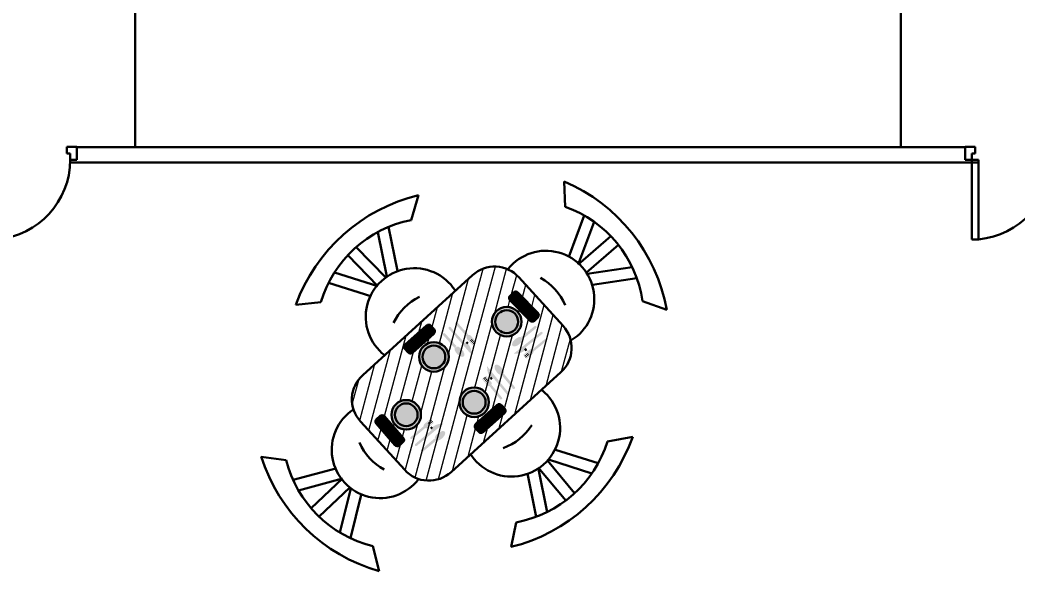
# Model space of a CAD drawing. Header units: feet. Extents: x 9 to 183943, y 42 to 62180.
# Drawn here: x 14097.6 to 14483.2, y 40329.2 to 40542.1 of the extents above; entities that cross this region are included whole.
import ezdxf

# ---------------------------------------------------------------- set-up
doc = ezdxf.new("R2010")
doc.units = ezdxf.units.FT
doc.header["$LTSCALE"] = 2.5
doc.header["$MEASUREMENT"] = 0
doc.layers.add('1', color=7, linetype='Continuous', lineweight=50)
doc.layers.add('3', color=7, linetype='Continuous', lineweight=30)
pattern_1 = [(86.6373503, (23370.94099, 15018.58728), (-0.2677910005, 0.0157345386), []), (176.6373503, (23370.94099, 15018.58728), (-0.5513165395, -0.2363219233), [0.670632144, -0.402379286])]

msp = doc.modelspace()

# ---------------------------------------------------------------- hatches: boundary and pattern name
at = {"layer": '3'}
h = msp.add_hatch(dxfattribs=at)
h.set_pattern_fill('ANSI31', scale=35.213089, angle=30)
h.set_pattern_definition([(75, (8627.8206, 26014.43), (-4.2516541, 1.1392273), [])])
h.paths.add_polyline_path([(14229.16, 40387), (14246.23, 40368.25, 0.414214), (14264.13, 40367.4), (14306.59, 40406.02, 0.414214), (14307.44, 40423.93), (14290.38, 40442.69, 0.414214), (14272.47, 40443.53), (14230.01, 40404.91, 0.414214)])
h.paths.add_polyline_path([(14236.7, 40389.1, -0.414214), (14238.43, 40388.98), (14245.7, 40380.67, -0.414214), (14245.58, 40378.94), (14244.19, 40377.73, -0.414214), (14242.46, 40377.85), (14235.2, 40386.16, -0.414214), (14235.32, 40387.89)], flags=16)
h.paths.add_polyline_path([(14252.52, 40389.55, -1), (14241.11, 40389.55, -1)], flags=16)
h.paths.add_polyline_path([(14251.22, 40389.55, -1), (14242.41, 40389.55, -1)], flags=0)
h.paths.add_polyline_path([(14247.54, 40413.63), (14246.32, 40415.01, -0.414214), (14246.42, 40416.74), (14254.67, 40424.07, -0.414214), (14256.4, 40423.97), (14257.62, 40422.6, -0.414214), (14257.52, 40420.86), (14249.27, 40413.53, -0.414214)], flags=16)
h.paths.add_polyline_path([(14251.81, 40411.92, -1), (14263.22, 40411.92, -1)], flags=16)
h.paths.add_polyline_path([(14253.11, 40411.92, -1), (14261.92, 40411.92, -1)], flags=0)
h.paths.add_polyline_path([(14278.79, 40394.41, -1), (14267.37, 40394.41, -1)], flags=16)
h.paths.add_polyline_path([(14277.48, 40394.41, -1), (14268.67, 40394.41, -1)], flags=0)
h.paths.add_polyline_path([(14273.71, 40386.04), (14281.96, 40393.37, -0.414214), (14283.69, 40393.27), (14284.92, 40391.89, -0.414214), (14284.82, 40390.16), (14276.57, 40382.83, -0.414214), (14274.84, 40382.93), (14273.61, 40384.31, -0.414214)], flags=16)
h.paths.add_polyline_path([(14279.95, 40425.54, -1), (14291.36, 40425.54, -1)], flags=16)
h.paths.add_polyline_path([(14281.25, 40425.54, -1), (14290.06, 40425.54, -1)], flags=0)
h.paths.add_polyline_path([(14286.9, 40433.84, -0.414214), (14286.92, 40435.58), (14288.24, 40436.86, -0.414214), (14289.97, 40436.84), (14297.67, 40428.93, -0.414214), (14297.65, 40427.19), (14296.33, 40425.91, -0.414214), (14294.59, 40425.93)], flags=16)
h = msp.add_hatch(dxfattribs=at)
h.set_pattern_fill('ANSI38', scale=2.146023, angle=41.6374)
h.set_pattern_definition([(86.6373503, (23382.17396, 15012.63627), (-0.2677910005, 0.0157345386), []), (176.6373503, (23382.17396, 15012.63627), (-0.5513165395, -0.2363219233), [0.670632144, -0.402379286])])
h.paths.add_polyline_path([(14289.97, 40436.84, 0.69108), (14287.87, 40435.92, 0.69108), (14286.9, 40433.84), (14294.59, 40425.93, 0.69108), (14296.7, 40426.85, 0.69108), (14297.67, 40428.93)])
at = {"layer": '3', "transparency": 33554541}
h = msp.add_hatch(color=256, dxfattribs=at)
h.dxf.hatch_style = 1
h.set_gradient(color1=(255, 255, 255), tint=1)
h.paths.add_polyline_path([(14291.36, 40425.54, 1), (14279.95, 40425.54, 1)])
h.paths.add_polyline_path([(14290.06, 40425.54, 1), (14281.25, 40425.54, 1)], flags=16)
at = {"layer": '3', "transparency": 33554498}
h = msp.add_hatch(color=256, dxfattribs=at)
h.dxf.hatch_style = 1
h.set_gradient(color1=(255, 255, 255), tint=1)
h.paths.add_polyline_path([(14281.25, 40425.54, 1), (14290.06, 40425.54, 1)])
at = {"layer": '3'}
h = msp.add_hatch(color=256, dxfattribs=at)
h.dxf.hatch_style = 1
h.set_gradient(color1=(255, 255, 255), tint=1)
h.paths.add_polyline_path([(14270.29, 40418.83), (14271.09, 40417.93), (14271.33, 40418.15), (14272.31, 40419.02), (14272.55, 40419.24), (14271.75, 40420.14, 0.888889)])
h.paths.add_polyline_path([(14273.62, 40417.56), (14273.86, 40417.78), (14272.55, 40419.24), (14272.31, 40419.02)])
h.paths.add_polyline_path([(14272.4, 40416.47), (14272.64, 40416.69), (14271.33, 40418.15), (14271.09, 40417.93)])
h.paths.add_polyline_path([(14270.2, 40419.8, -0.247572), (14270.92, 40420.37), (14266.55, 40425.29, 0.769877), (14265.84, 40424.66)])
h = msp.add_hatch(dxfattribs=at)
h.set_pattern_fill('ANSI38', scale=2.146023, angle=41.6374)
h.set_pattern_definition(pattern_1)
h.paths.add_polyline_path([(14246.42, 40416.74, 0.69108), (14247.24, 40414.6, 0.69108), (14249.27, 40413.53), (14257.52, 40420.86, 0.69108), (14256.7, 40423.01, 0.69108), (14254.67, 40424.07)])
h = msp.add_hatch(color=256, dxfattribs=at)
h.dxf.hatch_style = 1
h.set_gradient(color1=(255, 255, 255), tint=1)
edge = h.paths.add_edge_path()
edge.add_ellipse((14267.37, 40414), major_axis=(-1.68, 1.88), ratio=0.505076, start_angle=0, end_angle=360)
edge = h.paths.add_edge_path()
edge.add_arc((14261.49, 40420.63), 0.497, 396.6552, 587.0441)
edge.add_line((14261.16, 40420.27), (14265.46, 40415.44))
edge.add_ellipse((14267.37, 40414), major_axis=(-1.68, 1.88), ratio=0.505076, start_angle=334.0927, end_angle=381.1073, ccw=False)
edge.add_line((14266.28, 40416.06), (14261.89, 40420.93))
h = msp.add_hatch(color=256, dxfattribs=at)
h.dxf.hatch_style = 1
h.set_gradient(color1=(255, 255, 255), tint=1)
h.paths.add_polyline_path([(14270.61, 40417.05), (14270.09, 40417.62), (14269.42, 40417.33), (14263.94, 40423.45, 0.969356), (14263.28, 40422.78), (14272.13, 40412.73), (14272.08, 40413.52, 0.168644)])
h = msp.add_hatch(color=256, dxfattribs=at)
h.dxf.hatch_style = 1
h.set_gradient(color1=(255, 255, 255), tint=1)
edge = h.paths.add_edge_path()
edge.add_ellipse((14289.8, 40417.85), major_axis=(1.95, 1.59), ratio=0.505076, start_angle=0, end_angle=360)
edge = h.paths.add_edge_path()
edge.add_arc((14296.69, 40423.42), 0.497, 664.0012, 854.39)
edge.add_line((14296.35, 40423.77), (14291.33, 40419.69))
edge.add_ellipse((14289.8, 40417.85), major_axis=(1.95, 1.59), ratio=0.505076, start_angle=334.0927, end_angle=381.1073, ccw=False)
edge.add_line((14291.91, 40418.85), (14296.97, 40423))
h = msp.add_hatch(color=256, dxfattribs=at)
h.dxf.hatch_style = 1
h.set_gradient(color1=(255, 255, 255), tint=1)
h.paths.add_polyline_path([(14292.69, 40414.48), (14293.29, 40414.97), (14293.03, 40415.66), (14299.39, 40420.85, 0.969356), (14298.76, 40421.53), (14288.31, 40413.16), (14289.11, 40413.17, 0.168644)])
at = {"layer": '3', "transparency": 33554541}
h = msp.add_hatch(color=256, dxfattribs=at)
h.dxf.hatch_style = 1
h.set_gradient(color1=(255, 255, 255), tint=1)
h.paths.add_polyline_path([(14263.22, 40411.92, 1), (14251.81, 40411.92, 1)])
h.paths.add_polyline_path([(14261.92, 40411.92, 1), (14253.11, 40411.92, 1)], flags=16)
at = {"layer": '3'}
h = msp.add_hatch(color=256, dxfattribs=at)
h.dxf.hatch_style = 1
h.set_gradient(color1=(255, 255, 255), tint=1)
h.paths.add_polyline_path([(14273.21, 40417.19), (14273.46, 40417.41), (14272.15, 40418.88), (14271.9, 40418.66)])
h.paths.add_polyline_path([(14272.81, 40416.83), (14273.05, 40417.05), (14271.74, 40418.51), (14271.5, 40418.29)])
h = msp.add_hatch(color=256, dxfattribs=at)
h.dxf.hatch_style = 1
h.set_gradient(color1=(255, 255, 255), tint=1)
h.paths.add_polyline_path([(14294.48, 40414.72), (14293.55, 40413.96), (14293.76, 40413.7), (14294.59, 40412.69), (14294.8, 40412.43), (14295.73, 40413.19, 0.888889)])
h.paths.add_polyline_path([(14293.07, 40411.45), (14293.27, 40411.19), (14294.8, 40412.43), (14294.59, 40412.69)])
h.paths.add_polyline_path([(14292.03, 40412.72), (14292.24, 40412.46), (14293.76, 40413.7), (14293.55, 40413.96)])
h.paths.add_polyline_path([(14295.46, 40414.76, -0.247572), (14296, 40414.01), (14301.12, 40418.16, 0.769877), (14300.52, 40418.89)])
at = {"layer": '3', "transparency": 33554498}
h = msp.add_hatch(color=256, dxfattribs=at)
h.dxf.hatch_style = 1
h.set_gradient(color1=(255, 255, 255), tint=1)
h.paths.add_polyline_path([(14261.92, 40411.92, 1), (14253.11, 40411.92, 1)])
at = {"layer": '3'}
h = msp.add_hatch(color=256, dxfattribs=at)
h.dxf.hatch_style = 1
h.set_gradient(color1=(255, 255, 255), tint=1)
h.paths.add_polyline_path([(14292.72, 40411.87), (14292.93, 40411.62), (14294.45, 40412.86), (14294.24, 40413.11)])
h.paths.add_polyline_path([(14292.38, 40412.29), (14292.58, 40412.04), (14294.11, 40413.28), (14293.9, 40413.53)])
h = msp.add_hatch(color=256, dxfattribs=at)
h.dxf.hatch_style = 1
h.set_gradient(color1=(255, 255, 255), tint=1)
h.paths.add_polyline_path([(14279.43, 40403.95), (14279.92, 40403.35), (14280.61, 40403.62), (14285.83, 40397.29, 0.969356), (14286.51, 40397.92), (14278.08, 40408.33), (14278.1, 40407.53, 0.168644)])
h = msp.add_hatch(color=256, dxfattribs=at)
h.dxf.hatch_style = 1
h.set_gradient(color1=(255, 255, 255), tint=1)
edge = h.paths.add_edge_path()
edge.add_ellipse((14282.78, 40406.86), major_axis=(1.6, -1.94), ratio=0.505076, start_angle=0, end_angle=360)
edge = h.paths.add_edge_path()
edge.add_arc((14288.39, 40400), 0.497, 574.3152, 764.7041)
edge.add_line((14288.74, 40400.35), (14284.63, 40405.34))
edge.add_ellipse((14282.78, 40406.86), major_axis=(1.6, -1.94), ratio=0.505076, start_angle=334.0927, end_angle=381.1073, ccw=False)
edge.add_line((14283.8, 40404.76), (14287.98, 40399.72))
h = msp.add_hatch(color=256, dxfattribs=at)
h.dxf.hatch_style = 1
h.set_gradient(color1=(255, 255, 255), tint=1)
h.paths.add_polyline_path([(14279.67, 40402.16), (14278.91, 40403.09), (14278.66, 40402.88), (14277.65, 40402.05), (14277.39, 40401.84), (14278.16, 40400.91, 0.888889)])
h.paths.add_polyline_path([(14276.4, 40403.56), (14276.14, 40403.36), (14277.39, 40401.84), (14277.65, 40402.05)])
h.paths.add_polyline_path([(14277.66, 40404.61), (14277.41, 40404.4), (14278.66, 40402.88), (14278.91, 40403.09)])
h.paths.add_polyline_path([(14279.73, 40401.18, -0.247572), (14278.98, 40400.65), (14283.15, 40395.55, 0.769877), (14283.88, 40396.15)])
h = msp.add_hatch(color=256, dxfattribs=at)
h.dxf.hatch_style = 1
h.set_gradient(color1=(255, 255, 255), tint=1)
h.paths.add_polyline_path([(14276.82, 40403.91), (14276.57, 40403.7), (14277.82, 40402.19), (14278.07, 40402.4)])
h.paths.add_polyline_path([(14277.24, 40404.26), (14276.99, 40404.05), (14278.24, 40402.53), (14278.49, 40402.74)])
at = {"layer": '3', "transparency": 33554541}
h = msp.add_hatch(color=256, dxfattribs=at)
h.dxf.hatch_style = 1
h.set_gradient(color1=(255, 255, 255), tint=1)
h.paths.add_polyline_path([(14278.79, 40394.41, 1), (14267.37, 40394.41, 1)])
h.paths.add_polyline_path([(14277.48, 40394.41, 1), (14268.67, 40394.41, 1)], flags=16)
at = {"layer": '3', "transparency": 33554498}
h = msp.add_hatch(color=256, dxfattribs=at)
h.dxf.hatch_style = 1
h.set_gradient(color1=(255, 255, 255), tint=1)
h.paths.add_polyline_path([(14277.48, 40394.41, 1), (14268.67, 40394.41, 1)])
at = {"layer": '3', "transparency": 33554541}
h = msp.add_hatch(color=256, dxfattribs=at)
h.dxf.hatch_style = 1
h.set_gradient(color1=(255, 255, 255), tint=1)
h.paths.add_polyline_path([(14241.11, 40389.55, 1), (14252.52, 40389.55, 1)])
h.paths.add_polyline_path([(14251.22, 40389.55, 1), (14242.41, 40389.55, 1)], flags=16)
at = {"layer": '3', "transparency": 33554498}
h = msp.add_hatch(color=256, dxfattribs=at)
h.dxf.hatch_style = 1
h.set_gradient(color1=(255, 255, 255), tint=1)
h.paths.add_polyline_path([(14242.41, 40389.55, 1), (14251.22, 40389.55, 1)])
at = {"layer": '3'}
h = msp.add_hatch(dxfattribs=at)
h.set_pattern_fill('ANSI38', scale=2.146023, angle=41.6374)
h.set_pattern_definition(pattern_1)
h.paths.add_polyline_path([(14284.82, 40390.16, 0.69108), (14284, 40392.3, 0.69108), (14281.96, 40393.37), (14273.71, 40386.04, 0.69108), (14274.53, 40383.89, 0.69108), (14276.57, 40382.83)])
h = msp.add_hatch(dxfattribs=at)
h.set_pattern_fill('ANSI38', scale=2.146023, angle=41.6374)
h.set_pattern_definition([(86.6373503, (23378.08924, 15008.6924), (-0.2677910005, 0.0157345386), []), (176.6373503, (23378.08924, 15008.6924), (-0.5513165395, -0.2363219233), [0.670632144, -0.402379286])])
h.paths.add_polyline_path([(14242.46, 40377.85, 0.69108), (14244.61, 40378.65, 0.69108), (14245.7, 40380.67), (14238.43, 40388.98, 0.69108), (14236.29, 40388.18, 0.69108), (14235.2, 40386.16)])
h = msp.add_hatch(color=256, dxfattribs=at)
h.dxf.hatch_style = 1
h.set_gradient(color1=(255, 255, 255), tint=1)
h.paths.add_polyline_path([(14255.08, 40384.46), (14256, 40385.23), (14255.79, 40385.48), (14254.95, 40386.48), (14254.73, 40386.73), (14253.82, 40385.96, 0.888889)])
h.paths.add_polyline_path([(14256.45, 40387.75), (14256.24, 40388), (14254.73, 40386.73), (14254.95, 40386.48)])
h.paths.add_polyline_path([(14257.5, 40386.5), (14257.29, 40386.75), (14255.79, 40385.48), (14256, 40385.23)])
h.paths.add_polyline_path([(14254.11, 40384.39, -0.247572), (14253.56, 40385.14), (14248.51, 40380.91, 0.769877), (14249.12, 40380.18)])
h = msp.add_hatch(color=256, dxfattribs=at)
h.dxf.hatch_style = 1
h.set_gradient(color1=(255, 255, 255), tint=1)
h.paths.add_polyline_path([(14256.8, 40387.33), (14256.59, 40387.58), (14255.09, 40386.32), (14255.3, 40386.06)])
h.paths.add_polyline_path([(14257.15, 40386.92), (14256.94, 40387.17), (14255.44, 40385.9), (14255.65, 40385.65)])
h = msp.add_hatch(color=256, dxfattribs=at)
h.dxf.hatch_style = 1
h.set_gradient(color1=(255, 255, 255), tint=1)
h.paths.add_polyline_path([(14256.87, 40384.72), (14256.28, 40384.23), (14256.55, 40383.54), (14250.28, 40378.24, 0.969356), (14250.92, 40377.57), (14261.23, 40386.12), (14260.44, 40386.1, 0.168644)])
h = msp.add_hatch(color=256, dxfattribs=at)
h.dxf.hatch_style = 1
h.set_gradient(color1=(255, 255, 255), tint=1)
edge = h.paths.add_edge_path()
edge.add_ellipse((14259.82, 40381.4), major_axis=(-1.92, -1.62), ratio=0.505076, start_angle=0, end_angle=360)
edge = h.paths.add_edge_path()
edge.add_arc((14253.02, 40375.72), 0.497, 484.9757, 675.3645)
edge.add_line((14253.38, 40375.37), (14258.32, 40379.54))
edge.add_ellipse((14259.82, 40381.4), major_axis=(-1.92, -1.62), ratio=0.505076, start_angle=334.0927, end_angle=381.1073, ccw=False)
edge.add_line((14257.73, 40380.36), (14252.74, 40376.13))

# ---------------------------------------------------------------- linework, layer by layer
at = {"layer": '1'}
for p, q in [((14142.1, 41609), (14142.1, 40493)), ((14437.9, 41609), (14437.9, 40493)), ((14119.6, 40493.14), (14115.76, 40493.14)), ((14115.76, 40493.14), (14115.76, 40490.59)), ((14115.76, 40490.59), (14117.04, 40490.59)), ((14117.04, 40490.59), (14117.04, 40488.03)), ((14119.6, 40488.03), (14119.6, 40493.14)), ((14119.6, 40493), (14462.8, 40493)), ((14462.8, 40488.03), (14462.8, 40493.14)), ((14462.8, 40493.14), (14466.63, 40493.14)), ((14466.63, 40490.59), (14465.35, 40490.59)), ((14465.35, 40490.59), (14465.35, 40488.03)), ((14466.63, 40493.14), (14466.63, 40490.59)), ((14467.91, 40487), (14117.02, 40487)), ((14117.04, 40488.03), (14117.04, 40488.03)), ((14117.04, 40488.03), (14119.6, 40488.03)), ((14465.35, 40488.03), (14462.8, 40488.03)), ((14465.35, 40457.34), (14465.35, 40488.03)), ((14465.35, 40488.03), (14467.91, 40488.03)), ((14467.91, 40488.03), (14467.91, 40457.34)), ((14307.87, 40479.68), (14308.29, 40469.98)), ((14251.56, 40474.38), (14248.69, 40464.83)), ((14467.91, 40457.34), (14465.35, 40457.34)), ((14204.23, 40432.07), (14213.9, 40433.03)), ((14347.46, 40430.06), (14338.08, 40433.46)), ((14270.09, 40417.62), (14270.61, 40417.05)), ((14293.29, 40414.97), (14292.69, 40414.48)), ((14279.92, 40403.35), (14279.43, 40403.95)), ((14256.28, 40384.23), (14256.87, 40384.72)), ((14334.34, 40381.1), (14324.55, 40379.25)), ((14190.83, 40373.37), (14200.45, 40372.02)), ((14287.31, 40338.47), (14289.28, 40347.99)), ((14236.39, 40329.18), (14233.91, 40338.83))]:
    msp.add_line(p, q, dxfattribs=at)
for points in [[(14309.6, 40450.59), (14315.61, 40466.6)], [(14319.47, 40464.12), (14313.3, 40447.68)], [(14239.31, 40442.95), (14235.81, 40460.15)], [(14239.98, 40462.16), (14243.42, 40445.22)], [(14313.3, 40447.68), (14325.84, 40458.61)], [(14227.48, 40454.33), (14238.89, 40442.63)], [(14328.79, 40455.22), (14316.47, 40444.49)], [(14235.88, 40439.28), (14224.27, 40451.2)], [(14219.12, 40444.53), (14235.88, 40439.28)], [(14316.76, 40444.05), (14334.14, 40446.58)], [(14233.18, 40435.43), (14216.86, 40440.54)], [(14335.91, 40442.31), (14318.8, 40439.82)], [(14320.98, 40370.86), (14304.49, 40376.07)], [(14311.88, 40359.26), (14301.45, 40371.83)], [(14301.8, 40372.22), (14318.55, 40366.93)], [(14219.62, 40368.84), (14203.1, 40364.4)], [(14297.8, 40369.19), (14308.43, 40356.39)], [(14301.26, 40351.97), (14297.8, 40369.19)], [(14205.19, 40360.32), (14222.16, 40364.88)], [(14222.16, 40364.88), (14210.07, 40353.45)], [(14293.68, 40366.91), (14297.05, 40350.14)], [(14213.15, 40350.19), (14225.03, 40361.41)], [(14225.43, 40361.08), (14221.23, 40344.03)], [(14225.32, 40341.86), (14229.45, 40358.64)]]:
    msp.add_lwpolyline(points, dxfattribs=at)
for points in [[(14230.01, 40404.91), (14272.47, 40443.53, -0.414214), (14290.38, 40442.69), (14307.44, 40423.93, -0.414214), (14306.59, 40406.02), (14264.13, 40367.4, -0.414214), (14246.23, 40368.25), (14229.16, 40387, -0.414214)], [(14296.33, 40425.91), (14297.65, 40427.19, 0.414214), (14297.67, 40428.93), (14289.97, 40436.84, 0.414214), (14288.24, 40436.86), (14286.92, 40435.58, 0.414214), (14286.9, 40433.84), (14294.59, 40425.93, 0.414214)], [(14257.62, 40422.6), (14256.4, 40423.97, 0.414214), (14254.67, 40424.07), (14246.42, 40416.74, 0.414214), (14246.32, 40415.01), (14247.54, 40413.63, 0.414214), (14249.27, 40413.53), (14257.52, 40420.86, 0.414214)], [(14283.69, 40393.27), (14284.92, 40391.89, -0.414214), (14284.82, 40390.16), (14276.57, 40382.83, -0.414214), (14274.84, 40382.93), (14273.61, 40384.31, -0.414214), (14273.71, 40386.04), (14281.96, 40393.37, -0.414214)], [(14245.58, 40378.94), (14244.19, 40377.73, -0.414214), (14242.46, 40377.85), (14235.2, 40386.16, -0.414214), (14235.32, 40387.89), (14236.7, 40389.1, -0.414214), (14238.43, 40388.98), (14245.7, 40380.67, -0.414214)]]:
    msp.add_lwpolyline(points, format="xyb", close=True, dxfattribs=at)
for centre, radius in [((14285.65, 40425.54), 5.71), ((14285.65, 40425.54), 4.41), ((14257.52, 40411.92), 5.71), ((14257.52, 40411.92), 4.41), ((14273.08, 40394.41), 5.71), ((14273.08, 40394.41), 4.41), ((14246.82, 40389.55), 5.71), ((14246.82, 40389.55), 4.41)]:
    msp.add_circle(centre, radius, dxfattribs=at)
for centre, radius, start, end in [((14086.15, 40488.11), 30.89, 275.1254, 359.8537), ((14465.15, 40488.11), 30.89, 275.1254, 359.8537), ((14281.72, 40418.23), 66.79, 10.2057, 66.9518), ((14267.06, 40409.41), 66.79, 103.4182, 160.1644), ((14292.95, 40427.05), 45.58, 8.0875, 70.3425), ((14257.62, 40420.13), 45.58, 101.3001, 163.555), ((14300.81, 40434.26), 18.68, 301.5682, 141.1698), ((14249.97, 40427.42), 18.77, 33.0912, 232.4212), ((14287.95, 40423.14), 22.13, 23.3071, 60.7548), ((14261.81, 40415.35), 22.13, 116.5197, 153.9674), ((14287.49, 40384.45), 18.77, 211.5532, 50.8832), ((14236.73, 40376.01), 18.68, 123.2793, 322.881), ((14276.72, 40397.49), 22.13, 290.007, 327.4547), ((14249.04, 40387.74), 22.13, 203.6943, 241.142), ((14271.36, 40403.33), 66.79, 283.81, 340.5562), ((14281.03, 40392.82), 45.58, 280.4194, 342.6744), ((14254.53, 40393.46), 66.79, 197.4973, 254.2435), ((14244.66, 40383.13), 45.58, 194.1067, 256.3617)]:
    msp.add_arc(centre, radius, start, end, dxfattribs=at)

doc.saveas('drawing.dxf')
